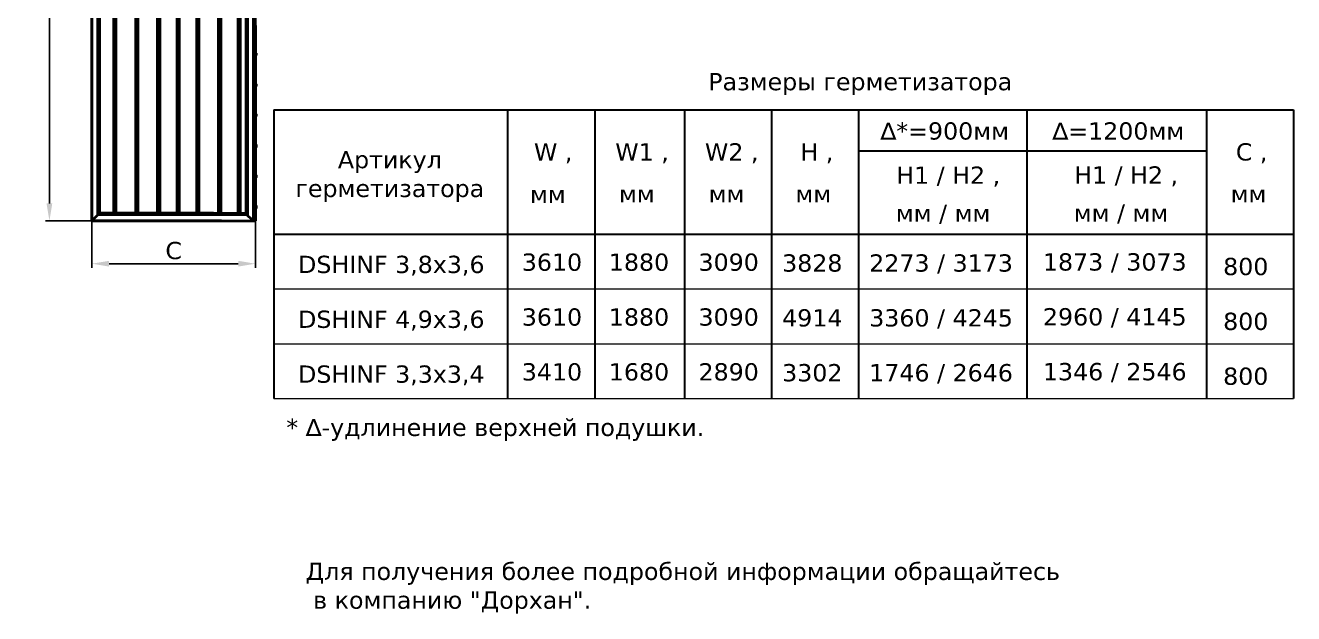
# Model space of a CAD drawing. Header units: millimetres. Extents: x 28545 to 39001, y -2706 to 4479.
# Drawn here: x 32763 to 39001, y -1769 to 1126 of the extents above; entities that cross this region are included whole.
import ezdxf

# ---------------------------------------------------------------- set-up
doc = ezdxf.new("R2010")
doc.units = ezdxf.units.MM
doc.linetypes.add('K5LT_BASIC', pattern=[0])
doc.layers.add('0 VIEW0', color=7, linetype='Continuous')
doc.styles.get("Standard").update_dxf_attribs({"font": 'verdana.TTF'})
doc.dimstyles.new('ISO-25', dxfattribs={"dimtxt": 80, "dimasz": 85, "dimexe": 20, "dimexo": 0, "dimgap": 20, "dimtad": 1, "dimtxsty": 'Standard', "dimcen": 2.5, "dimadec": 0, "dimazin": 0, "dimtfac": 1, "dimtmove": 0, "dimatfit": 3, "dimfxl": 1, "dimarcsym": 0})

# ---------------------------------------------------------------- blocks, each defined once
blk = doc.blocks.new('*D58')
at = {"color": 0, "lineweight": -2}
for p, q in [((33097.2, 3467), (32861.1, 3467)), ((32881.1, 3382), (32881.1, 249.6)), ((33089.8, 164.6), (32861.1, 164.6))]:
    blk.add_line(p, q, dxfattribs=at)
at = {"color": 0}
for points in [[(32866.9, 3382), (32895.2, 3382), (32881.1, 3467)], [(32866.9, 249.6), (32895.2, 249.6), (32881.1, 164.6)]]:
    blk.add_solid(points, dxfattribs=at)
at = {"layer": 'Defpoints', "color": 0}
for p in [(33097.2, 3467), (32881.1, 164.6), (33089.8, 164.6)]:
    blk.add_point(p, dxfattribs=at)
at = {"color": 0, "insert": (32818.6, 1815.8), "char_height": 85, "attachment_point": 5, "rotation": 90}
blk.add_mtext('Н', dxfattribs=at)
blk = doc.blocks.new('*D62')
at = {"color": 0, "lineweight": -2}
for p, q in [((33089.8, 164.6), (33089.8, -67)), ((33894.7, 164.6), (33894.7, -67)), ((33809.7, -47), (33174.8, -47))]:
    blk.add_line(p, q, dxfattribs=at)
at = {"color": 0}
for points in [[(33174.8, -32.8), (33174.8, -61.1), (33089.8, -47)], [(33809.7, -32.8), (33809.7, -61.1), (33894.7, -47)]]:
    blk.add_solid(points, dxfattribs=at)
at = {"layer": 'Defpoints', "color": 0}
for p in [(33089.8, 164.6), (33894.7, 164.6), (33089.8, -47)]:
    blk.add_point(p, dxfattribs=at)
at = {"color": 0, "insert": (33492.2, 17.1), "char_height": 85, "attachment_point": 5}
blk.add_mtext('С', dxfattribs=at)

msp = doc.modelspace()

# ---------------------------------------------------------------- linework, layer by layer
at = {"lineweight": 30, "ltscale": 15}
for p, q in [((33985.081, 709.913), (39001.38, 709.913)), ((33985.081, 709.913), (33985.081, -710.982)), ((35135.127, 709.913), (35135.127, -710.982)), ((35563.279, 709.913), (35563.279, -710.982)), ((36004.319, 709.913), (36004.319, -710.982)), ((36432.471, 709.913), (36432.471, -710.982)), ((36860.622, 709.913), (36860.622, -710.982)), ((37689.401, 709.913), (37689.401, -710.982)), ((38573.228, 709.913), (38573.228, -710.982)), ((38573.228, 709.913), (38573.228, -710.982)), ((39001.38, 709.913), (39001.38, -710.982)), ((36860.622, 508.208), (38573.228, 508.208)), ((33985.081, 99.018), (39001.38, 99.018))]:
    msp.add_line(p, q, dxfattribs=at)
at = {"lineweight": 9, "ltscale": 15}
for p, q in [((33985.081, -170.982), (39001.38, -170.982)), ((33985.081, -440.982), (39001.38, -440.982)), ((33985.081, -710.982), (39001.38, -710.982))]:
    msp.add_line(p, q, dxfattribs=at)
at = {"layer": '0 VIEW0', "color": 5, "linetype": 'K5LT_BASIC', "lineweight": 40}
for p, q in [((33089.776, 3423.966), (33089.776, 164.606)), ((33089.941, 164.606), (33089.941, 3423.209)), ((33119.268, 193.934), (33119.268, 3388.26)), ((33119.94, 194.606), (33119.94, 3388.142)), ((33120.61, 195.275), (33120.61, 3388.024)), ((33127.776, 3377.946), (33127.776, 202.606)), ((33127.946, 202.612), (33127.946, 3377.916)), ((33197.456, 202.612), (33197.456, 3365.66)), ((33203.456, 202.612), (33203.456, 3364.602)), ((33209.456, 202.612), (33209.456, 3363.544)), ((33305.456, 202.612), (33305.456, 3346.616)), ((33311.456, 202.612), (33311.456, 3345.558)), ((33317.456, 202.612), (33317.456, 3344.5)), ((33413.456, 202.612), (33413.456, 3327.573)), ((33419.456, 202.612), (33419.456, 3326.515)), ((33425.456, 202.612), (33425.456, 3325.457)), ((33509.456, 202.612), (33509.456, 3310.646)), ((33515.456, 202.612), (33515.456, 3309.588)), ((33521.456, 202.612), (33521.456, 3308.53)), ((33605.456, 202.612), (33605.456, 3293.718)), ((33611.456, 202.612), (33611.456, 3292.66)), ((33617.456, 202.612), (33617.456, 3291.602)), ((33713.456, 202.612), (33713.456, 3274.675)), ((33719.456, 202.612), (33719.456, 3273.617)), ((33725.456, 202.612), (33725.456, 3272.559)), ((33809.456, 202.612), (33809.456, 3257.747)), ((33815.456, 202.612), (33815.456, 3256.689)), ((33821.456, 202.612), (33821.456, 3255.632)), ((33848.939, 198.443), (33848.939, 3250.161)), ((33856.269, 191.113), (33856.269, 3256.312)), ((33856.943, 190.439), (33856.943, 3256.878)), ((33857.617, 189.765), (33857.617, 3257.444)), ((33882.776, 3284.77), (33882.776, 164.606)), ((33886.776, 3284.867), (33886.776, 164.606)), ((33886.943, 3284.05), (33886.943, 164.606)), ((33886.943, 164.606), (33886.943, 3282.05)), ((33890.943, 164.606), (33890.943, 3282.05)), ((33891.143, 164.606), (33891.143, 3282.05)), ((33894.637, 164.606), (33894.637, 3282.05)), ((33127.776, 2840.558), (33127.776, 202.606)), ((33894.637, 1126.293), (33898.179, 1126.293)), ((33894.691, 837.808), (33894.691, 1126.293)), ((33894.769, 1126.293), (33894.749, 837.808)), ((33894.759, 989.6), (33898.246, 989.599)), ((33894.759, 989.224), (33898.246, 989.224)), ((33894.759, 984.047), (33898.246, 984.047)), ((33894.759, 979.245), (33898.246, 979.245)), ((33899.01, 979.972), (33898.686, 979.411)), ((33899.01, 988.872), (33898.687, 989.433)), ((33894.637, 837.808), (33898.179, 837.808)), ((33894.637, 834.552), (33898.179, 834.552)), ((33894.637, 828.795), (33898.179, 828.795)), ((33894.637, 826.293), (33898.179, 826.293)), ((33894.691, 537.808), (33894.691, 826.293)), ((33894.748, 826.293), (33894.729, 537.808)), ((33898.309, 837.598), (33898.943, 836.5)), ((33898.309, 826.502), (33898.943, 827.6)), ((33898.943, 833.979), (33898.943, 836.5)), ((33898.943, 827.6), (33898.943, 833.979)), ((33894.739, 689.6), (33898.225, 689.599)), ((33894.739, 689.224), (33898.226, 689.224)), ((33898.99, 688.872), (33898.666, 689.433)), ((33894.738, 679.245), (33898.225, 679.245)), ((33894.739, 684.047), (33898.226, 684.047)), ((33898.989, 679.972), (33898.665, 679.411)), ((33894.637, 537.808), (33898.179, 537.808)), ((33894.637, 534.552), (33898.179, 534.552)), ((33894.637, 528.795), (33898.179, 528.795)), ((33894.637, 526.293), (33898.179, 526.293)), ((33894.691, 237.808), (33894.691, 526.293)), ((33894.728, 526.293), (33894.709, 237.808)), ((33898.309, 537.598), (33898.943, 536.5)), ((33898.309, 526.502), (33898.943, 527.6)), ((33898.943, 533.979), (33898.943, 536.5)), ((33898.943, 527.6), (33898.943, 533.979)), ((33894.718, 384.047), (33898.206, 384.047)), ((33894.718, 379.245), (33898.205, 379.245)), ((33894.719, 389.6), (33898.205, 389.599)), ((33894.719, 389.224), (33898.206, 389.224)), ((33898.969, 379.972), (33898.645, 379.411)), ((33898.97, 388.872), (33898.646, 389.433)), ((33127.776, 202.606), (33089.776, 164.606)), ((33119.268, 193.934), (33089.941, 164.606)), ((33089.947, 164.606), (33119.272, 193.932)), ((33127.652, 202.312), (33091.446, 166.106)), ((33119.94, 194.606), (33119.268, 193.934)), ((33119.272, 193.932), (33119.946, 194.606)), ((33853.45, 193.932), (33119.272, 193.932)), ((33120.61, 195.275), (33119.94, 194.606)), ((33119.946, 194.606), (33120.616, 195.275)), ((33852.776, 194.606), (33119.946, 194.606)), ((33124.879, 199.544), (33120.61, 195.275)), ((33120.616, 195.275), (33124.885, 199.544)), ((33852.107, 195.275), (33120.616, 195.275)), ((33124.879, 199.544), (33127.823, 202.488)), ((33127.776, 202.606), (33637.776, 202.606)), ((33127.823, 202.488), (33127.946, 202.612)), ((33127.829, 202.488), (33127.952, 202.612)), ((33688.941, 202.612), (33127.952, 202.612)), ((33637.776, 202.606), (33844.776, 202.606)), ((33844.776, 202.606), (33882.776, 164.606)), ((33894.637, 237.808), (33898.179, 237.808)), ((33894.637, 234.552), (33898.179, 234.552)), ((33894.637, 228.795), (33898.179, 228.795)), ((33894.637, 226.293), (33898.179, 226.293)), ((33894.691, 164.606), (33894.691, 226.293)), ((33894.708, 226.293), (33894.704, 164.606)), ((33898.309, 237.598), (33898.943, 236.5)), ((33898.309, 226.502), (33898.943, 227.6)), ((33898.943, 233.979), (33898.943, 236.5)), ((33898.943, 227.6), (33898.943, 233.979)), ((33089.776, 164.606), (33894.704, 164.606)), ((33089.947, 164.609), (33089.947, 164.606)), ((33726.947, 164.606), (33089.947, 164.606)), ((33090.368, 165.03), (33090.365, 165.03)), ((33091.444, 166.106), (33097.946, 172.606)), ((33091.446, 166.106), (33091.444, 166.106))]:
    msp.add_line(p, q, dxfattribs=at)
for centre, start, end in [((33895.084, 835.736), 30.017549, 33.8029758), ((33895.084, 828.365), 326.1970242, 329.982451), ((33895.084, 535.736), 30.017549, 33.8029758), ((33895.084, 528.365), 326.1970242, 329.982451), ((33895.084, 235.736), 30.017549, 33.8029758), ((33895.084, 228.365), 326.1970242, 329.982451)]:
    msp.add_arc(centre, 3.724, start, end, dxfattribs=at)
for centre, major_axis, ratio, start_param, end_param in [((33899.01, 984.422), (0, 4.45), 0.00013531, 4.64729618, 6.28295094), ((33899.01, 984.422), (0, 4.45), 0.00013531, 3.14182702, 4.64729618), ((33898.99, 684.422), (0, 4.45), 0.00013531, 4.64729618, 6.28295094), ((33898.99, 684.422), (0, 4.45), 0.00013531, 3.14182702, 4.64729618), ((33898.969, 384.422), (0, 4.45), 0.00013531, 3.14182702, 4.64729618), ((33898.969, 384.422), (0, 4.45), 0.00013531, 4.64729618, 6.28295094), ((33124.885, 199.544), (-5, -5), 0.00003383, 1.57083015, 2.20040442)]:
    msp.add_ellipse(centre, major_axis=major_axis, ratio=ratio, start_param=start_param, end_param=end_param, dxfattribs=at)
for points, knots in [([(33898.246, 989.599), (33898.31, 989.585), (33898.425, 989.557), (33898.565, 989.512), (33898.652, 989.471), (33898.68, 989.444), (33898.687, 989.433)], [0, 0, 0, 0, 1.87697821, 3.62386808, 5.58350955, 7, 7, 7, 7]), ([(33898.687, 989.433), (33898.694, 989.42), (33898.695, 989.398), (33898.669, 989.366), (33898.623, 989.338), (33898.557, 989.31), (33898.443, 989.271), (33898.33, 989.243), (33898.246, 989.224)], [0, 0, 0, 0, 1.59530278, 2.83997307, 4.03360279, 5.24199238, 6.47990171, 9, 9, 9, 9]), ([(33898.246, 984.047), (33898.313, 984.254), (33898.418, 984.612), (33898.546, 985.158), (33898.63, 985.651), (33898.678, 986.119), (33898.696, 986.529), (33898.691, 986.936), (33898.658, 987.389), (33898.59, 987.876), (33898.463, 988.497), (33898.337, 988.941), (33898.246, 989.224)], [0, 0, 0, 0, 1.6009713, 2.74741875, 4.13323642, 5.29819796, 6.24103611, 7.17646589, 8.31343013, 9.60768728, 10.81346133, 13, 13, 13, 13]), ([(33898.246, 984.047), (33898.313, 983.855), (33898.418, 983.522), (33898.545, 983.016), (33898.63, 982.559), (33898.678, 982.124), (33898.695, 981.744), (33898.69, 981.367), (33898.658, 980.947), (33898.589, 980.496), (33898.462, 979.919), (33898.337, 979.507), (33898.246, 979.245)], [0, 0, 0, 0, 1.6009713, 2.74741875, 4.13323642, 5.29819796, 6.24103611, 7.17646589, 8.31343013, 9.60768728, 10.81346133, 13, 13, 13, 13]), ([(33898.246, 979.245), (33898.31, 979.26), (33898.425, 979.288), (33898.565, 979.332), (33898.651, 979.373), (33898.679, 979.4), (33898.686, 979.411)], [0, 0, 0, 0, 1.87867245, 3.62713913, 5.58854947, 7, 7, 7, 7]), ([(33898.179, 834.552), (33898.245, 834.683), (33898.35, 834.908), (33898.478, 835.251), (33898.562, 835.561), (33898.61, 835.856), (33898.628, 836.113), (33898.623, 836.369), (33898.59, 836.654), (33898.522, 836.96), (33898.395, 837.351), (33898.27, 837.63), (33898.179, 837.808)], [0, 0, 0, 0, 1.6009713, 2.74741875, 4.13323642, 5.29819796, 6.24103611, 7.17646589, 8.31343013, 9.60768728, 10.81346133, 13, 13, 13, 13]), ([(33898.179, 834.552), (33898.245, 834.322), (33898.35, 833.924), (33898.478, 833.317), (33898.562, 832.769), (33898.61, 832.247), (33898.628, 831.792), (33898.623, 831.339), (33898.59, 830.836), (33898.522, 830.295), (33898.395, 829.603), (33898.27, 829.11), (33898.179, 828.795)], [0, 0, 0, 0, 1.6009713, 2.74741875, 4.13323642, 5.29819796, 6.24103611, 7.17646589, 8.31343013, 9.60768728, 10.81346133, 13, 13, 13, 13]), ([(33898.179, 828.795), (33898.243, 828.699), (33898.358, 828.51), (33898.498, 828.215), (33898.589, 827.928), (33898.627, 827.663), (33898.626, 827.439), (33898.601, 827.243), (33898.555, 827.053), (33898.49, 826.865), (33898.407, 826.681), (33898.342, 826.56), (33898.309, 826.502)], [0, 0, 0, 0, 1.69426469, 3.27110444, 5.03998559, 6.5683875, 7.71767646, 8.80925813, 9.85607697, 10.91584029, 12.00149256, 13, 13, 13, 13]), ([(33898.225, 689.599), (33898.29, 689.585), (33898.405, 689.557), (33898.545, 689.512), (33898.631, 689.471), (33898.66, 689.444), (33898.666, 689.433)], [0, 0, 0, 0, 1.87697821, 3.62386808, 5.58350955, 7, 7, 7, 7]), ([(33898.666, 689.433), (33898.673, 689.42), (33898.675, 689.398), (33898.648, 689.366), (33898.603, 689.338), (33898.537, 689.31), (33898.423, 689.271), (33898.31, 689.243), (33898.226, 689.224)], [0, 0, 0, 0, 1.59530278, 2.83997307, 4.03360279, 5.24199238, 6.47990171, 9, 9, 9, 9]), ([(33898.226, 684.047), (33898.293, 684.254), (33898.398, 684.612), (33898.525, 685.158), (33898.61, 685.651), (33898.658, 686.119), (33898.675, 686.529), (33898.67, 686.936), (33898.638, 687.389), (33898.57, 687.876), (33898.443, 688.497), (33898.317, 688.941), (33898.226, 689.224)], [0, 0, 0, 0, 1.6009713, 2.74741875, 4.13323642, 5.29819796, 6.24103611, 7.17646589, 8.31343013, 9.60768728, 10.81346133, 13, 13, 13, 13]), ([(33898.226, 684.047), (33898.293, 683.855), (33898.398, 683.522), (33898.525, 683.016), (33898.61, 682.559), (33898.658, 682.124), (33898.675, 681.744), (33898.67, 681.367), (33898.637, 680.947), (33898.569, 680.496), (33898.442, 679.919), (33898.316, 679.507), (33898.225, 679.245)], [0, 0, 0, 0, 1.6009713, 2.74741875, 4.13323642, 5.29819796, 6.24103611, 7.17646589, 8.31343013, 9.60768728, 10.81346133, 13, 13, 13, 13]), ([(33898.225, 679.245), (33898.29, 679.26), (33898.405, 679.288), (33898.544, 679.332), (33898.631, 679.373), (33898.659, 679.4), (33898.665, 679.411)], [0, 0, 0, 0, 1.87867245, 3.62713913, 5.58854947, 7, 7, 7, 7]), ([(33898.179, 534.552), (33898.245, 534.683), (33898.35, 534.908), (33898.478, 535.251), (33898.562, 535.561), (33898.61, 535.856), (33898.628, 536.113), (33898.623, 536.369), (33898.59, 536.654), (33898.522, 536.96), (33898.395, 537.351), (33898.27, 537.63), (33898.179, 537.808)], [0, 0, 0, 0, 1.6009713, 2.74741875, 4.13323642, 5.29819796, 6.24103611, 7.17646589, 8.31343013, 9.60768728, 10.81346133, 13, 13, 13, 13]), ([(33898.179, 534.552), (33898.245, 534.322), (33898.35, 533.924), (33898.478, 533.317), (33898.562, 532.769), (33898.61, 532.247), (33898.628, 531.792), (33898.623, 531.339), (33898.59, 530.836), (33898.522, 530.295), (33898.395, 529.603), (33898.27, 529.11), (33898.179, 528.795)], [0, 0, 0, 0, 1.6009713, 2.74741875, 4.13323642, 5.29819796, 6.24103611, 7.17646589, 8.31343013, 9.60768728, 10.81346133, 13, 13, 13, 13]), ([(33898.179, 528.795), (33898.243, 528.699), (33898.358, 528.51), (33898.498, 528.215), (33898.589, 527.928), (33898.627, 527.663), (33898.626, 527.439), (33898.601, 527.243), (33898.555, 527.053), (33898.49, 526.865), (33898.407, 526.681), (33898.342, 526.56), (33898.309, 526.502)], [0, 0, 0, 0, 1.69426469, 3.27110444, 5.03998559, 6.5683875, 7.71767646, 8.80925813, 9.85607697, 10.91584029, 12.00149256, 13, 13, 13, 13]), ([(33898.205, 389.599), (33898.27, 389.585), (33898.384, 389.557), (33898.524, 389.512), (33898.611, 389.471), (33898.639, 389.444), (33898.646, 389.433)], [0, 0, 0, 0, 1.87697821, 3.62386808, 5.58350955, 7, 7, 7, 7]), ([(33898.206, 384.047), (33898.272, 383.855), (33898.377, 383.522), (33898.505, 383.016), (33898.589, 382.559), (33898.637, 382.124), (33898.655, 381.744), (33898.65, 381.367), (33898.617, 380.947), (33898.549, 380.496), (33898.422, 379.919), (33898.296, 379.507), (33898.205, 379.245)], [0, 0, 0, 0, 1.6009713, 2.74741875, 4.13323642, 5.29819796, 6.24103611, 7.17646589, 8.31343013, 9.60768728, 10.81346133, 13, 13, 13, 13]), ([(33898.205, 379.245), (33898.27, 379.26), (33898.384, 379.288), (33898.524, 379.332), (33898.61, 379.373), (33898.639, 379.4), (33898.645, 379.411)], [0, 0, 0, 0, 1.87867245, 3.62713913, 5.58854947, 7, 7, 7, 7]), ([(33898.646, 389.433), (33898.653, 389.42), (33898.655, 389.398), (33898.628, 389.366), (33898.582, 389.338), (33898.517, 389.31), (33898.402, 389.271), (33898.29, 389.243), (33898.206, 389.224)], [0, 0, 0, 0, 1.59530278, 2.83997307, 4.03360279, 5.24199238, 6.47990171, 9, 9, 9, 9]), ([(33898.206, 384.047), (33898.272, 384.254), (33898.378, 384.612), (33898.505, 385.158), (33898.59, 385.651), (33898.638, 386.119), (33898.655, 386.529), (33898.65, 386.936), (33898.617, 387.389), (33898.549, 387.876), (33898.422, 388.497), (33898.297, 388.941), (33898.206, 389.224)], [0, 0, 0, 0, 1.6009713, 2.74741875, 4.13323642, 5.29819796, 6.24103611, 7.17646589, 8.31343013, 9.60768728, 10.81346133, 13, 13, 13, 13]), ([(33898.179, 234.552), (33898.245, 234.683), (33898.35, 234.908), (33898.478, 235.251), (33898.562, 235.561), (33898.61, 235.856), (33898.628, 236.113), (33898.623, 236.369), (33898.59, 236.654), (33898.522, 236.96), (33898.395, 237.351), (33898.27, 237.63), (33898.179, 237.808)], [0, 0, 0, 0, 1.6009713, 2.74741875, 4.13323642, 5.29819796, 6.24103611, 7.17646589, 8.31343013, 9.60768728, 10.81346133, 13, 13, 13, 13]), ([(33898.179, 234.552), (33898.245, 234.322), (33898.35, 233.924), (33898.478, 233.317), (33898.562, 232.769), (33898.61, 232.247), (33898.628, 231.792), (33898.623, 231.339), (33898.59, 230.836), (33898.522, 230.295), (33898.395, 229.603), (33898.27, 229.11), (33898.179, 228.795)], [0, 0, 0, 0, 1.6009713, 2.74741875, 4.13323642, 5.29819796, 6.24103611, 7.17646589, 8.31343013, 9.60768728, 10.81346133, 13, 13, 13, 13]), ([(33898.179, 228.795), (33898.243, 228.699), (33898.358, 228.51), (33898.498, 228.215), (33898.589, 227.928), (33898.627, 227.663), (33898.626, 227.439), (33898.601, 227.243), (33898.555, 227.053), (33898.49, 226.865), (33898.407, 226.681), (33898.342, 226.56), (33898.309, 226.502)], [0, 0, 0, 0, 1.69426469, 3.27110444, 5.03998559, 6.5683875, 7.71767646, 8.80925813, 9.85607697, 10.91584029, 12.00149256, 13, 13, 13, 13])]:
    msp.add_open_spline(points, degree=3, knots=knots, dxfattribs=at)

# ---------------------------------------------------------------- texts
at = {"ltscale": 15}
for s, p in [('∆*=900мм', (36968.844, 564.049)), ('∆=1200мм', (37814.778, 564.049)), ('W ,', (35264.627, 461.022)), ('W1 ,', (35664.363, 461.022)), ('W2 ,', (36105.403, 461.022)), ('H ,', (36575.611, 461.022)), ('С ,', (38717.172, 461.022)), ('H1 / H2 ,', (37046.667, 346.321)), ('H1 / H2 ,', (37921.895, 347.406)), ('мм', (35244.867, 252.453)), ('мм', (35682.784, 254.4)), ('мм', (36123.825, 254.4)), ('мм', (36550.566, 254.4)), ('мм', (38691.324, 254.4)), ('мм / мм', (37044.387, 159.36)), ('мм / мм', (37919.615, 160.444)), ('3828', (36485.281, -85.905)), ('2273 / 3173', (36913.622, -85.866)), ('1873 / 3073', (37768.138, -80.616)), ('800', (38654.64, -103.055)), ('4914', (36485.281, -355.905)), ('3360 / 4245', (36913.622, -355.866)), ('2960 / 4145', (37768.138, -350.616)), ('800', (38654.64, -373.055)), ('3302', (36485.281, -625.905)), ('1746 / 2646', (36913.622, -625.866)), ('1346 / 2546', (37768.138, -620.616)), ('800', (38654.64, -643.055))]:
    msp.add_text(s, height=85, dxfattribs=at).set_placement(p)
at = {"ltscale": 15, "char_height": 85, "attachment_point": 5}
for s, insert, width in [('Размеры герметизатора', (36869.571, 837.281), 1588.93385), ('Артикул герметизатора', (34555.618, 382.57), 1048.41023), ('3610', (35353.08, -40.06), 1048.41023), ('1880', (35781.231, -40.06), 1048.41023), ('3090', (36222.272, -40.06), 1048.41023), ('DSHINF 3,8x3,6', (34562.926, -57.059), 1048.41023), ('DSHINF 4,9x3,6', (34562.926, -327.059), 1048.41023), ('3610', (35353.08, -310.06), 1048.41023), ('1880', (35781.231, -310.06), 1048.41023), ('3090', (36222.272, -310.06), 1048.41023), ('DSHINF 3,3x3,4', (34562.926, -597.059), 1048.41023), ('3410', (35353.08, -580.06), 1048.41023), ('1680', (35781.231, -580.06), 1048.41023), ('2890', (36222.272, -580.06), 1048.41023)]:
    msp.add_mtext(s, dxfattribs=dict(at, insert=insert, width=width))
at = {"char_height": 85, "width": 6457.18267, "attachment_point": 1}
for s, insert in [('* ∆-удлинение верхней подушки.', (34046.655, -809.903)), ('Для получения более подробной информации обращайтесь \\P в компанию "Дорхан".', (34141.446, -1518.461))]:
    msp.add_mtext(s, dxfattribs=dict(at, insert=insert))

# ---------------------------------------------------------------- dimensions: what is measured, and where the dimension line sits
for base, p1, angle, text, picture, middle in [((32881.068, 164.606), (33097.243, 3466.953), 90, 'Н', '*D58', (32818.568, 1815.779)), ((33089.776, -46.978), (33894.704, 164.606), 180, 'С', '*D62', (33492.24, 17.063))]:
    dim = msp.add_linear_dim(base=base, p1=p1, p2=(33089.776, 164.606), angle=angle, text=text, dimstyle='ISO-25', override={"dimtxt": 85})
    dim.commit()
    dim.dimension.update_dxf_attribs({"geometry": picture, "text_midpoint": middle})

doc.saveas('drawing.dxf')
